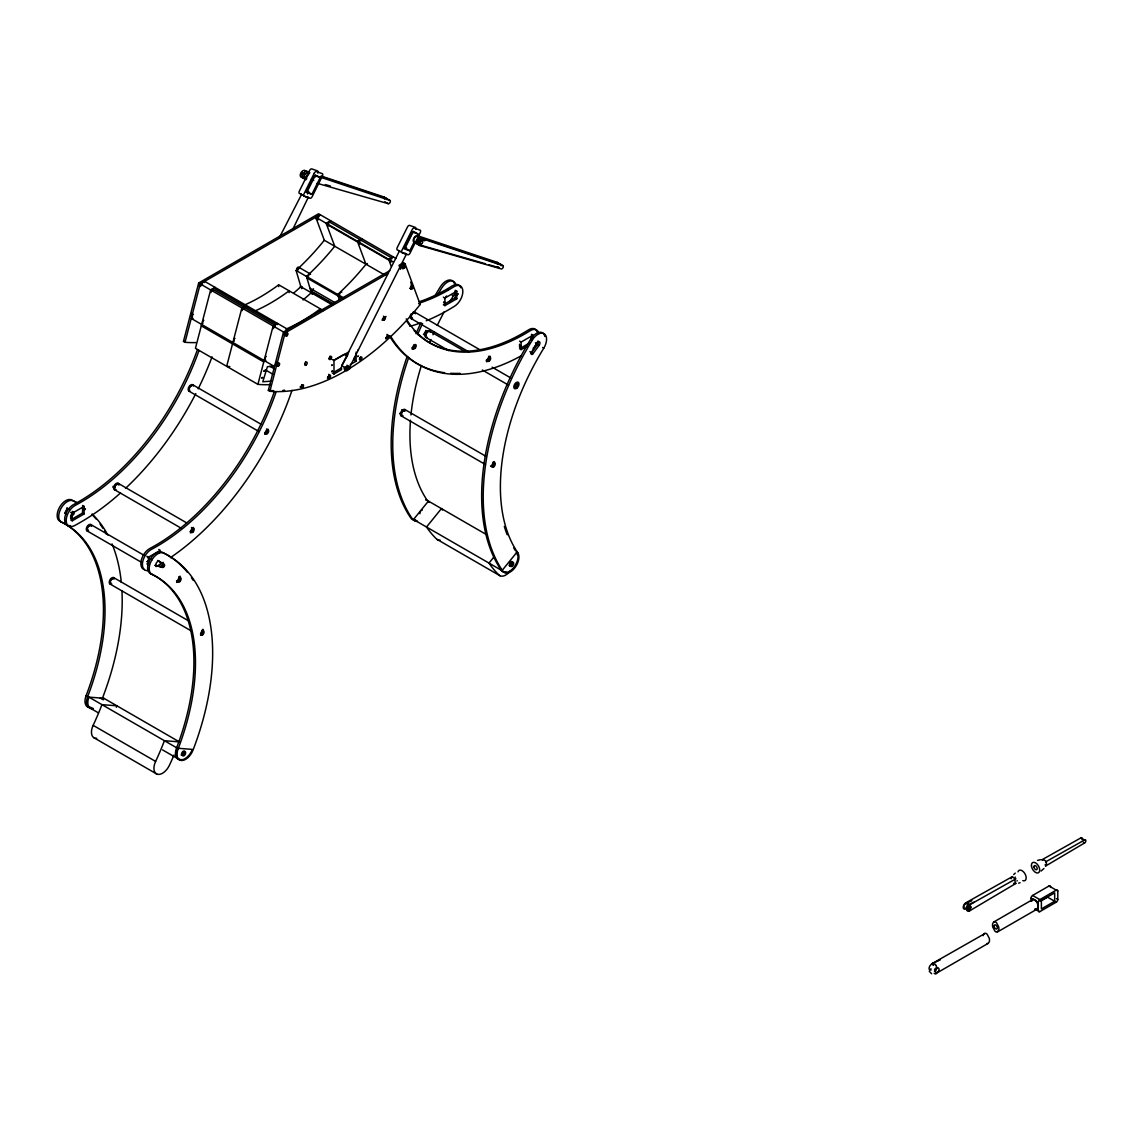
<?xml version="1.0" encoding="UTF-8"?>
<svg xmlns="http://www.w3.org/2000/svg" width="1143" height="1143" viewBox="0 0 1143 1143"><rect width="100%" height="100%" fill="white"/><g stroke="black" fill="none" stroke-linecap="round" stroke-linejoin="round"><path stroke-width="1.5" d="M357.702 350.315L358.345 349.801M345.8 366.946C348.258 365.731 344.872 370.789 345.457 367.432M1042.659 860.136L1041.945 859.793L1080.907 837.876L1084.55 839.976A1.843 1.057 -60 0 1 1085.85 840.734A1.843 1.057 -60 0 1 1084.55 842.991L1045.588 866.051L1045.231 864.465M965.249 909.085A3.686 2.129 -60 0 1 963.263 906.928A3.686 2.129 -60 0 1 965.878 902.784L1012.298 876.667C1017.356 880.524 1013.498 878.181 1015.67 883.353M195.796 342.586A212.598 122.744 -60 0 1 185.023 342.286L183.466 341.386L198.668 283.007L318.583 213.77L396.007 258.475M185.023 342.286L200.225 283.907L320.154 214.67M204.34 282.535L204.64 281.364L287.95 329.455L287.636 330.641M245.988 306.581L246.302 305.41L241.873 307.953L226.671 366.331A212.598 122.744 -60 0 0 229.814 366.56M257.918 384.362L273.12 325.998L277.535 323.44L277.22 324.626L214.755 288.55L215.055 287.379L210.641 289.922L195.439 348.301L257.918 384.362A212.598 122.744 -60 0 0 270.734 384.591M399.036 265.319L403.45 262.761L405.008 263.676L420.21 304.481A212.598 122.744 -60 0 1 269.891 391.277L268.319 390.377L283.521 331.999L389.777 270.662M269.891 391.277L285.093 332.913L388.249 273.348M286.336 335.613L287.207 332.299M1045.588 866.051C1048.017 863.379 1045.545 859.007 1042.002 859.779M1011.055 878.767L1012.284 876.695M83.768 508.892L82.896 509.392L83.768 508.235M456.414 293.794L455.557 294.194L456.443 293.065M968.707 906.813L968.692 908.199L967.821 906.942M279.478 237.387L301.623 194.353M315.525 174.836L307.21 191.595L311.896 194.296L320.211 177.551L316.697 175.522M307.438 193.996L308.724 191.41M292.737 229.429L308.324 197.225M405.179 253.16L406.465 254.032L348.815 368.918A2.572 1.486 -60 0 1 346.243 370.718A2.572 1.486 -60 0 1 345.972 367.917L341.671 365.76L399.493 250.86M405.965 249.203L406.608 247.917M409.766 250.803L405.079 248.102L413.409 231.357L418.095 234.058L412.409 232.058L404.093 248.803L409.766 250.803L414.309 241.673M415.795 241.559L410.008 253.203A2.215 1.272 -60 0 1 407.808 254.746L402.136 252.746A2.215 1.272 -60 0 1 401.893 250.346L412.166 229.657A2.215 1.272 -60 0 1 414.366 228.114L420.053 230.114A2.215 1.272 -60 0 1 420.281 232.515L417.709 237.687M342.086 365.346L345.586 358.916M159.134 552.655L159.977 552.226M345.943 358.273L347.701 355.073M532.967 353.73A1.657 0.957 -60 0 1 531.466 352.53L536.596 343.443A2.757 1.6 -60 0 1 539.496 341.886A2.757 1.6 -60 0 1 539.082 345.429L532.967 353.73L531.409 352.83A1.657 0.957 -60 0 1 530.923 353.316M444.541 298.737L446.584 295.966M531.409 352.83L537.524 344.529A2.757 1.6 -60 0 0 538.11 341.157M345.372 367.575L344.7 368.003M308.581 197.525L307.881 197.425A11.316 1 26.4 0 1 305.495 196.582L300.966 194.381M501.991 570.6L516.936 552.183A12.144 7.015 -60 0 1 513.707 567.571A12.144 7.015 -60 0 1 501.991 570.6L413.495 519.508L428.425 501.091L486.418 534.567M494.319 556.512L488.975 563.099A212.598 122.744 -60 0 0 498.919 574.986A12.144 7.015 -60 0 0 510.249 571.057M313.511 288.793L310.939 291.565L333.242 304.438M1043.945 868.509L1041.116 871.023M1013.684 874.581L1015.27 873.109M935.988 973.479L936.346 973.25A6.072 3.5 60 0 0 937.031 972.25A2.572 1.486 -60 0 1 935.203 971.207A2.572 1.486 -60 0 1 937.031 968.05A6.072 3.5 60 0 0 936.36 966.264L935.988 965.606M971.336 907.285L968.435 909.314A2.829 1.643 -60 0 1 966.221 908.299A2.829 1.643 -60 0 1 968.435 904.713L974.236 902.084M1015.941 878.781L969.521 904.885A3.686 2.129 -60 0 0 966.878 909.414A3.686 2.129 -60 0 0 969.521 910.9L1015.941 883.41L1013.584 883.325M330.57 220.685L326.141 223.242L334.728 246.259A181.866 104.999 -60 0 1 306.481 276.449L311.282 292.722A206.154 119.029 -60 0 1 303.066 299.937M361.802 238.716L357.388 241.273L365.96 264.304A181.866 104.999 -60 0 1 337.728 294.48L339.171 299.38M393.035 256.761L388.62 259.304L391.277 266.419M400.593 266.219L405.008 263.676M333.813 360.274L342.671 355.159M332.427 359.574L333.985 360.474L348.744 351.958M70.68 512.335L72.252 513.236L84.111 506.378L84.111 513.95L72.252 520.808L70.68 519.908M443.37 297.166L444.927 298.066L456.8 291.208L456.8 298.794L444.927 305.638L443.37 304.738L455.228 297.88L456.8 298.794M72.166 519.051L82.553 513.05L84.111 513.95M333.899 372.247L341.271 367.989M332.427 373.089L333.985 373.99L341.357 369.732M350.215 364.631L356.116 361.217L356.116 352.073M146.89 556.327L148.447 557.227L160.32 550.369L158.748 549.469M519.565 341.157L521.122 342.057L532.995 335.213L532.995 338.242M521.051 347.872L529.952 342.743M519.565 348.729L521.122 349.629L527.052 346.215M1031.072 901.313L1031.072 898.155A2.215 1.272 -60 0 1 1032.629 895.455L1049.031 885.982L1057.789 891.04L1057.789 899.455A2.215 1.272 -60 0 1 1056.232 902.17L1039.83 911.628L1035.258 908.985M993.953 921.901L994.824 921.815A3.543 2.043 60 0 1 996.582 922.83L998.682 926.887A7.501 4.329 60 0 1 998.682 930.431L996.582 932.074A3.543 2.043 60 0 1 994.824 931.059L992.724 926.987A7.501 4.329 60 0 1 992.738 923.458L993.681 922.044L1032.758 899.484M1039.83 911.628A2.215 1.272 -60 0 1 1038.273 910.728L1038.273 902.313A2.215 1.272 -60 0 1 1039.83 899.612L1056.232 890.14A2.215 1.272 -60 0 1 1057.789 891.04M932.116 963.606L985.409 933.26A3.543 2.043 60 0 1 987.166 934.274L989.266 938.332A7.501 4.329 60 0 1 989.266 941.875L988.309 943.289L936.174 973.379M1040.101 901.37L1047.474 897.112L1054.675 901.27L1054.675 892.84L1041.387 900.513L1041.387 908.928L1054.675 901.27M997.453 931.974L1036.587 909.399M1045.588 861.893L1084.55 839.976M984.537 933.345L983.323 934.903A7.501 4.329 60 0 0 983.151 935.688M937.703 961.034L931.845 964.006L933.617 965.035A3.5 2.015 -60 0 0 933.245 965.235M938.203 960.792L939.689 960.077M965.264 908.342A2.829 1.643 -60 0 1 963.92 906.442A2.829 1.643 -60 0 1 966.092 903.37L971.893 900.727M988.038 943.418L987.166 943.518A3.543 2.043 60 0 1 986.88 943.446M1018.627 883.153L1020.085 882.739M1037.544 860.393L1040.444 859.707M341.686 365.689L341.914 365.689A3.5 2.015 -60 0 0 341.7 369.018M406.479 254.003L405.765 253.932A11.316 1 26.4 0 1 403.365 253.089L398.793 250.831M532.024 338.314L532.652 337.056M274.177 366.146L267.405 366.703L262.79 381.791L271.262 381.105M93.283 708.76A12.144 7.015 -60 0 1 88.925 697.13L103.87 698.287L180.165 742.35M179.365 741.878L164.421 740.707A188.295 108.714 -60 0 1 155.619 761.409A12.144 7.015 -60 0 0 157.405 774.254A12.144 7.015 -60 0 0 169.421 765.253A212.598 122.744 -60 0 0 173.993 755.066M177.436 748.222L192.381 749.394A12.144 7.015 -60 0 1 180.665 759.881A12.144 7.015 -60 0 1 177.436 748.222L88.925 697.13M162.792 567.442L155.119 565.314L162.792 567.442A1.657 0.957 -60 0 0 164.292 564.513L158.005 560.656M934.474 969.907L935.545 968.064M309.424 172.136L304.438 170.478A3.686 2.129 -60 0 0 300.766 173.122A3.686 2.129 -60 0 0 301.266 177.065L304.652 178.037M325.355 184.58L330.441 186.038M317.154 183.294L388.263 203.683A1.843 1.057 -60 0 0 390.077 202.354A1.843 1.057 -60 0 0 389.849 200.382L384.119 197.067L321.04 176.008M414.237 242.302L419.967 245.602L501.234 268.905A1.843 1.057 -60 0 0 503.063 267.576A1.843 1.057 -60 0 0 502.82 265.605L497.091 262.304L417.409 235.701A3.686 2.129 -60 0 0 413.737 238.344A3.686 2.129 -60 0 0 414.237 242.302L417.624 243.273M485.604 263.819L417.895 244.402A3.686 2.129 -60 0 1 417.381 240.459A3.686 2.129 -60 0 1 421.067 237.801L500.734 264.404A1.843 1.057 -60 0 1 501.191 265.748M488.99 264.79L499.148 267.705M309.839 172.779L306.524 171.679A3.686 2.129 -60 0 0 302.852 174.322A3.686 2.129 -60 0 0 303.352 178.279M321.469 176.665L386.205 198.268A1.843 1.057 -60 0 1 386.691 199.453M320.126 177.108L389.849 200.382M417.409 235.701L423.139 239.001L502.82 265.605M320.211 177.551L314.539 175.551L306.21 192.295L311.896 194.296M301.338 194.153L299.566 193.538A2.215 1.272 -60 0 1 299.337 191.138L309.61 170.45A2.215 1.272 -60 0 1 311.81 168.907L317.483 170.907A2.215 1.272 -60 0 1 317.811 173.122M399.579 250.788L397.45 250.046A2.215 1.272 -60 0 1 397.207 247.645L407.494 226.957A2.215 1.272 -60 0 1 409.68 225.414L415.366 227.414A2.215 1.272 -60 0 1 415.823 229.243M931.645 973.779L929.273 971.293M417.209 236.53L419.552 237.873A2.829 1.643 -60 0 0 416.581 239.859A2.829 1.643 -60 0 0 417.124 242.93L414.78 241.573A2.829 1.643 -60 0 1 414.237 238.501A2.829 1.643 -60 0 1 417.209 236.53L424.839 240.644M348.644 368.417L349.372 368.932M384.848 201.711L385.748 202.225M386.891 202.882L388.263 203.683M497.791 266.905L498.919 267.576M304.438 170.478L309.253 173.25M313.925 176.608L314.954 177.208M423.524 239.887L424.696 240.559M313.768 180.451L311.425 179.108A1.729 1 -60 0 0 312.168 178.88M301.266 177.065L305.853 179.722M456.8 291.208L455.228 290.308L455.228 297.88M531.438 334.299L532.995 335.213M328.913 221.642L391.377 257.718M535.424 342.771L536.596 343.443M452.157 295.265L453.328 295.951A188.295 108.714 -60 0 0 449.928 301.623M537.524 344.529L539.082 345.429M542.611 347.501L543.782 348.172A188.295 108.714 -60 0 0 517.808 552.769A12.144 7.015 -60 0 1 514.593 568.142A12.144 7.015 -60 0 1 502.877 571.2A212.598 122.744 -60 0 1 532.209 340.214A12.144 7.015 -60 0 1 544.339 333.842A12.144 7.015 -60 0 1 543.782 348.172M393.078 261.89L315.739 217.227L324.312 240.259L385.234 275.292M326.455 224.057L388.934 260.133M529.909 351.63L531.466 352.53M418.652 303.581L420.21 304.481M414.623 312.082L480.117 349.887M410.951 318.454L468.83 351.873M429.282 330.898L464.672 351.33M492.133 367.174L510.65 377.876M425.61 337.271L448.742 350.63M482.332 370.018L508.521 385.134M324.312 240.259A181.866 104.999 -60 0 1 296.066 270.434L343.672 297.909M306.924 277.92L342.614 298.537M309.939 288.179L335.228 302.781M311.339 291.122L333.642 304.009M296.066 270.434L300.866 286.722L332.099 304.752M323.34 310.567L278.721 284.807L278.721 286.622M344.143 354.301L347.115 356.03M356.116 361.217L354.559 360.316L354.559 357.402M212.298 288.965L274.777 325.041M346.8 367.203L347.086 367.374A3.5 2.015 -60 0 1 344.629 370.075M198.668 283.007L285.093 332.913M404.879 409.537L486.118 456.428M401.15 415.866L485.446 464.544M274.534 366.532L191.238 318.44A186.78 107.842 -60 0 0 193.01 318.654M201.282 325.855L263.762 361.931M269.862 366.274L274.32 368.846M265.276 369.818L272.706 374.118M1083.407 842.334L1084.55 842.991M428.154 502.291A12.144 7.015 -60 0 0 427.353 500.534L425.782 499.634A12.144 7.015 -60 0 1 425.982 499.934M517.808 552.769L516.25 551.869A12.144 7.015 -60 0 1 517.308 554.926M192.624 384.734L261.175 424.31M188.938 391.12L259.018 431.568M436.969 539.353L500.034 575.772M1056.446 898.684L1057.789 899.455M1054.889 901.384L1056.232 902.17M1032.629 895.455L1039.83 899.612M1031.072 898.155L1038.273 902.313M965.878 902.784L969.521 904.885M966.092 903.37L968.435 904.713M966.792 909.314L969.521 910.9M118.1 483.275L186.638 522.851M114.414 489.647L181.437 528.352M82.553 505.477L84.111 506.378M66.837 508.078A2.757 1.6 -60 0 1 67.151 508.206L68.709 509.106A2.757 1.6 -60 0 0 65.808 510.892A2.757 1.6 -60 0 0 66.208 513.979L64.651 513.078M72.266 511.378L73.824 512.278A1.657 0.957 -60 0 1 72.338 515.207L71.452 514.707M157.605 560.441L164.292 564.513M90.726 524.508L144.375 555.484M147.447 557.255L152.048 559.913M159.706 564.342L162.777 566.099M146.89 563.899L148.447 564.799L148.447 557.227M87.111 530.923L140.76 561.899M61.522 522.151A12.144 7.015 -60 0 1 60.95 508.478A12.144 7.015 -60 0 1 73.081 500.805A212.598 122.744 -60 0 1 77.867 503.306A212.598 122.744 -60 0 0 71.523 499.905A12.144 7.015 -60 0 0 59.393 507.563A12.144 7.015 -60 0 0 59.95 521.251L61.522 522.151A188.295 108.714 -60 0 1 87.668 696.616A12.144 7.015 -60 0 0 92.826 708.089M187.538 572.429A212.598 122.744 -60 0 0 161.992 552.14A12.144 7.015 -60 0 0 149.847 559.799A12.144 7.015 -60 0 0 150.419 573.486L151.976 574.386A188.295 108.714 -60 0 1 178.122 748.851A12.144 7.015 -60 0 0 181.351 760.509A12.144 7.015 -60 0 0 193.067 750.008A212.598 122.744 -60 0 0 163.549 553.041A12.144 7.015 -60 0 0 151.419 560.699A12.144 7.015 -60 0 0 151.976 574.386M113.671 577.615L188.781 620.978M110.057 584.03L191.295 630.936M59.95 521.251A188.295 108.714 -60 0 1 86.096 695.716L87.668 696.616M150.419 573.486A188.295 108.714 -60 0 1 176.565 747.951L178.122 748.851M90.797 708.46L98.427 712.875M162.52 749.879L179.308 759.566M116.315 707.274A212.598 122.744 -60 0 0 116.886 705.803L101.941 704.645A188.295 108.714 -60 0 1 93.14 725.348L155.619 761.409M93.697 737.606L156.762 774.025M67.151 508.206L69.709 509.792M403.45 262.761L405.251 267.591M410.651 282.078L412.809 287.893M399.336 266.148L400.507 269.291M1050.588 887.411L1050.588 886.882A2.215 1.272 -60 0 0 1049.031 885.982M531.438 335.813L531.438 340.371M521.122 342.057L521.122 349.629M519.565 344.186L519.565 347.215M444.927 298.066L444.927 305.638M333.985 360.474L333.985 373.99M320.369 308.853L320.369 310.667M289.122 290.808L289.122 292.637M82.553 506.992L82.553 513.05M72.252 513.236L72.252 520.808M70.68 515.364L70.68 518.393M305.967 178.837A3.686 2.129 -60 0 1 309.124 173.807M305.195 178.308A2.829 1.643 -60 0 1 304.652 175.236A2.829 1.643 -60 0 1 307.624 173.25M313.268 176.593A1.729 1 -60 0 1 312.611 178.465M306.653 178.837A2.829 1.643 -60 0 1 308.024 175.179M304.595 176.908A1.843 1.057 -60 0 1 304.352 175.493M304.552 176.622A1.843 1.057 -60 0 1 304.024 176.579M304.038 174.35A1.843 1.057 -60 0 1 304.609 173.679M384.119 197.067A1.843 1.057 -60 0 1 384.419 198.896M301.595 174.965A1.843 1.057 -60 0 1 301.552 174.236M301.952 173.15A1.843 1.057 -60 0 1 302.524 172.479M497.091 262.304A1.843 1.057 -60 0 1 497.405 264.119M417.752 242.216A1.843 1.057 -60 0 1 417.724 240.473A1.843 1.057 -60 0 1 419.152 239.073M420.724 240.616A1.843 1.057 -60 0 1 419.995 242.13M418.181 242.173A1.843 1.057 -60 0 1 418.152 241.73M418.495 240.63A1.843 1.057 -60 0 1 418.895 240.044M419.81 239.444A1.843 1.057 -60 0 1 420.238 239.444M419.967 245.602A3.686 2.129 -60 0 1 419.467 241.659A3.686 2.129 -60 0 1 423.139 239.001M359.531 358.888A1.743 1.014 -60 0 0 361.045 359.759A1.743 1.014 -60 0 0 361.602 357.045A1.743 1.014 -60 0 0 359.531 358.888A1.743 1.014 -60 0 0 360.374 357.216M389.02 335.799A212.598 122.744 -60 0 1 385.748 338.842M330.398 377.133A212.598 122.744 -60 0 1 327.512 378.476M282.792 390.506A212.598 122.744 -60 0 0 284.65 390.363A1.929 1.114 -60 0 1 284.107 390.334M273.648 390.692A212.598 122.744 -60 0 1 268.319 390.377M412.437 286.907A186.78 107.842 -60 0 1 410.666 289.179M386.063 316.44A186.78 107.842 -60 0 1 382.105 320.211M286.322 332.599A1.743 1.014 -60 0 1 285.121 335.099M283.907 334.628A1.743 1.014 -60 0 1 284.436 332.884A1.743 1.014 -60 0 1 285.807 332.084M278.035 362.888A1.743 1.014 -60 0 1 276.906 365.088A1.743 1.014 -60 0 1 275.563 364.574A1.743 1.014 -60 0 1 276.692 362.374M402.879 264.905A1.743 1.014 -60 0 1 402.907 266.405A1.743 1.014 -60 0 1 401.736 267.762M400.621 267.119A1.743 1.014 -60 0 1 401.207 265.419A1.743 1.014 -60 0 1 402.522 264.69M410.966 285.164A1.743 1.014 -60 0 1 411.251 286.822A1.743 1.014 -60 0 1 409.723 288.307M383.462 316.168A1.743 1.014 -60 0 1 383.677 317.711A1.743 1.014 -60 0 1 382.362 319.211M386.906 334.428A1.743 1.014 -60 0 1 387.334 336.042A1.743 1.014 -60 0 1 385.777 337.614M328.784 374.304A1.743 1.014 -60 0 1 328.855 375.947A1.743 1.014 -60 0 1 327.484 377.319M330.041 356.044A1.743 1.014 -60 0 1 328.641 358.645M301.981 384.662A1.743 1.014 -60 0 1 301.338 386.291A1.743 1.014 -60 0 1 300.066 386.963M305.581 361.745A1.743 1.014 -60 0 1 304.609 364.103M265.905 360.731A186.78 107.842 -60 0 1 264.119 360.531M273.506 328.627A1.743 1.014 -60 0 1 274.034 326.869A1.743 1.014 -60 0 1 275.392 326.069M265.505 359.231A1.743 1.014 -60 0 1 265.219 357.902A1.743 1.014 -60 0 1 266.276 356.359M391.435 261.704A1.743 1.014 -60 0 1 390.349 261.576A1.743 1.014 -60 0 1 390.406 260.09M390.763 259.461A1.743 1.014 -60 0 1 392.12 258.689M320.14 309.01A181.866 104.999 -60 0 1 285.807 329.198M242.259 310.582A1.743 1.014 -60 0 1 242.787 308.839A1.743 1.014 -60 0 1 244.159 308.038M234.272 341.2A1.743 1.014 -60 0 1 233.986 339.871A1.743 1.014 -60 0 1 235.029 338.328M339.7 294.351A1.743 1.014 -60 0 1 340.471 292.594A1.743 1.014 -60 0 1 341.814 292.122M359.859 243.802A1.743 1.014 -60 0 1 359.073 242.287A1.743 1.014 -60 0 1 360.874 240.644M367.503 264.047A1.743 1.014 -60 0 1 367.303 263.519M288.908 290.979A181.866 104.999 -60 0 1 254.56 311.153M278.492 284.964A181.866 104.999 -60 0 1 244.159 305.152M300.866 286.722A206.154 119.029 -60 0 1 294.022 292.751M200.611 286.536A1.743 1.014 -60 0 1 201.197 284.721A1.743 1.014 -60 0 1 202.611 284.021M192.624 317.154A1.743 1.014 -60 0 1 192.338 315.825A1.743 1.014 -60 0 1 193.381 314.282M301.695 288.636A1.743 1.014 -60 0 1 302.366 286.979M298.066 270.034A1.743 1.014 -60 0 1 298.923 268.434A1.743 1.014 -60 0 1 300.166 268.076L310.582 274.091A1.743 1.014 -60 0 0 309.339 274.449A1.743 1.014 -60 0 0 308.481 276.049M318.326 219.727A1.743 1.014 -60 0 1 317.597 217.842M317.868 217.384A1.743 1.014 -60 0 1 319.226 216.598M211.026 292.551A1.743 1.014 -60 0 1 211.555 290.793A1.743 1.014 -60 0 1 212.912 290.008M203.04 323.169A1.743 1.014 -60 0 1 202.754 321.84A1.743 1.014 -60 0 1 203.797 320.297M312.125 294.38A1.743 1.014 -60 0 1 312.782 292.994M328.741 225.728A1.743 1.014 -60 0 1 327.998 223.857M328.284 223.399A1.743 1.014 -60 0 1 329.641 222.614M185.223 341.528A212.598 122.744 -60 0 1 183.466 341.386M199.053 285.636A1.743 1.014 -60 0 1 199.582 283.878A1.743 1.014 -60 0 1 200.939 283.093M191.067 316.254A1.743 1.014 -60 0 1 190.767 314.925A1.743 1.014 -60 0 1 191.824 313.382M316.654 218.856A1.743 1.014 -60 0 1 316.025 216.941M316.311 216.484A1.743 1.014 -60 0 1 317.768 215.727M296.623 268.662A1.743 1.014 -60 0 1 296.951 268.034M297.723 267.262A1.743 1.014 -60 0 1 298.509 267.133M300.152 287.464A1.743 1.014 -60 0 1 300.809 286.079M345.8 367.86A2.557 1.929 -57.8 0 1 348.672 366.231A2.557 1.929 -57.8 0 1 349.472 369.132M347.329 354.859A2.2 1.6 -58.3 0 1 347.858 354.187M346.901 365.289A2.572 1.486 -60 0 1 347.458 368.132A2.572 1.486 -60 0 1 344.657 369.803M344.3 369.289A2.572 1.486 -60 0 1 344.443 367.56M1080.907 837.876A1.843 1.057 -60 0 1 1082.05 838.005A1.843 1.057 -60 0 1 1081.992 839.576M1018.013 871.838A5.886 3.4 60 0 1 1022.542 871.009A5.886 3.4 60 0 1 1026.185 877.738A5.886 3.4 60 0 1 1022.785 880.639M1015.141 877.11A2.315 1.343 60 0 1 1015.441 877.224M1017.17 880.624A2.315 1.343 60 0 1 1016.97 881.024M1033.101 899.312A3.743 2.172 60 0 1 1036.23 901.113A6.429 3.715 60 0 1 1036.115 909.357M1031.729 901.298A6.429 3.715 60 0 1 1033.215 899.541M1036.23 909.585A3.743 2.172 60 0 1 1034.672 909.271M936.146 965.478A4.172 2.4 60 0 0 931.616 964.178A3.5 2.015 -60 0 0 929.288 967.221A3.5 2.015 -60 0 0 929.83 970.036M930.959 970.136A3.5 2.015 -60 0 1 930.959 968.664M939.746 959.706A2.2 1.586 -77.5 0 1 940.16 959.849M936.146 973.793A4.172 2.4 60 0 1 934.145 973.365M936.746 967.535A2.572 1.486 -60 0 1 934.445 971.264M937.789 967.807A2.515 1.872 -81.9 0 1 938.46 968.05A2.543 1.815 -56.6 0 1 938.489 971.064M938.817 971.221A2.515 1.443 -47.7 0 1 937.317 972.479M193.438 527.452A3.686 2.129 -60 0 1 190.338 532.809M191.41 527.637A2.115 1.229 -60 0 1 192.281 529.423A2.115 1.229 -60 0 1 190.267 531.481M116.072 489.575A3.686 2.129 -60 0 1 113.657 487.747A2.386 1.386 -60 0 1 113.271 487.447M113.657 487.747A3.686 2.129 -60 0 1 116.443 483.36A3.686 2.129 -60 0 1 118.858 485.175M114.857 487.875A2.115 1.229 -60 0 1 115.2 485.861A2.115 1.229 -60 0 1 116.772 484.546M268.005 429.096A3.686 2.129 -60 0 1 264.69 434.326M266.476 429.182A2.115 1.229 -60 0 1 266.59 431.425A2.115 1.229 -60 0 1 264.619 432.94M190.238 391.177A3.686 2.129 -60 0 1 188.195 389.134A3.686 2.129 -60 0 1 190.724 384.962A3.686 2.129 -60 0 1 193.367 386.005M189.467 389.52A2.115 1.229 -60 0 1 189.624 387.52A2.115 1.229 -60 0 1 191.21 386.02M199.025 350.444A188.295 108.714 -60 0 1 75.152 505.435A12.144 7.015 -60 0 0 66.208 520.094A12.144 7.015 -60 0 0 74.452 525.651A212.598 122.744 -60 0 0 120.529 492.947M212.069 356.816A212.598 122.744 -60 0 1 198.196 388.834M195.796 393.606A212.598 122.744 -60 0 1 125.487 488.404M114.843 488.347A2.386 1.386 -60 0 1 115.257 485.461A2.386 1.386 -60 0 1 117.572 484.475M189.467 389.92A2.386 1.386 -60 0 1 189.595 387.234A2.386 1.386 -60 0 1 191.853 385.791M197.468 349.529A188.295 108.714 -60 0 1 73.581 504.534A12.144 7.015 -60 0 0 64.78 517.75A12.144 7.015 -60 0 0 70.537 525.623M113.028 486.875A2.386 1.386 -60 0 1 113.014 486.361M144.447 569.585A12.144 7.015 -60 0 1 141.303 560.113A12.144 7.015 -60 0 1 149.776 548.526A188.295 108.714 -60 0 0 274.306 391.72M192.095 527.48A2.386 1.386 -60 0 1 192.31 529.809A2.386 1.386 -60 0 1 190.267 531.738M266.919 429.254A2.386 1.386 -60 0 1 266.619 431.711A2.386 1.386 -60 0 1 264.647 433.197M149.09 570.314A12.144 7.015 -60 0 1 142.475 563.142A12.144 7.015 -60 0 1 151.347 549.426A188.295 108.714 -60 0 0 275.863 392.62M292.022 390.277A212.598 122.744 -60 0 1 170.407 557.67M163.306 562.327A212.598 122.744 -60 0 1 156.248 566.557M202.94 629.236A3.686 2.129 -60 0 1 203.025 632.336A3.686 2.129 -60 0 1 200.625 635.237M201.882 630.35A2.115 1.229 -60 0 1 202.097 632.193A2.115 1.229 -60 0 1 200.582 633.979M111.714 583.916A3.686 2.129 -60 0 1 109.257 582.373A3.686 2.129 -60 0 1 111.643 577.958A3.686 2.129 -60 0 1 114.429 578.872M110.614 582.501A2.115 1.229 -60 0 1 110.828 580.173A2.115 1.229 -60 0 1 112.743 578.915M179.994 576.129A3.686 2.129 -60 0 1 179.751 579.944A3.686 2.129 -60 0 1 176.608 582.401M178.865 577.201A2.115 1.229 -60 0 1 178.779 579.815A2.115 1.229 -60 0 1 176.579 580.715M88.582 530.895A3.686 2.129 -60 0 1 86.325 528.909A3.686 2.129 -60 0 1 89.125 524.608A3.686 2.129 -60 0 1 91.511 526.38M87.525 529.152A2.115 1.229 -60 0 1 87.997 526.88A2.115 1.229 -60 0 1 89.797 525.809M100.598 697.944A12.144 7.015 -60 0 1 100.355 698.487M90.854 707.274A12.144 7.015 -60 0 1 86.096 695.716M101.913 699.387A12.144 7.015 -60 0 0 102.599 697.787A212.598 122.744 -60 0 0 121.93 590.602M91.811 514.336A212.598 122.744 -60 0 1 96.055 518.979M100.041 524.094A212.598 122.744 -60 0 1 102.827 528.237M104.613 531.166A212.598 122.744 -60 0 1 106.299 534.195M92.269 514.136A212.598 122.744 -60 0 1 107.856 535.095M112.014 543.897A212.598 122.744 -60 0 1 121.301 582.387M88.082 529.895A2.386 1.386 -60 0 1 87.625 527.209A2.386 1.386 -60 0 1 90.226 525.723M72.581 511.964A1.657 0.957 -60 0 1 71.48 514.136M110.671 582.901A2.386 1.386 -60 0 1 110.785 579.944A2.386 1.386 -60 0 1 113.271 578.929M181.323 759.509A12.144 7.015 -60 0 1 176.565 747.951M191.452 577.686A212.598 122.744 -60 0 1 193.296 580.458M178.908 576.915A2.386 1.386 -60 0 1 179.065 579.644A2.386 1.386 -60 0 1 176.622 581.115M184.052 751.565A2.386 1.386 -60 0 1 183.18 754.166A2.386 1.386 -60 0 1 181.18 754.966M156.677 566.214A2.757 1.6 -60 0 1 156.277 563.128A2.757 1.6 -60 0 1 159.177 561.342M162.735 563.613A1.657 0.957 -60 0 1 161.234 566.542M202.254 630.365A2.386 1.386 -60 0 1 202.168 632.45A2.386 1.386 -60 0 1 200.568 634.208M96.755 738.321A12.144 7.015 -60 0 1 93.14 725.348M103.87 698.287A12.144 7.015 -60 0 1 103.184 699.887M419.367 303.109A188.295 108.714 -60 0 0 453.9 286.764A12.144 7.015 -60 0 1 462.829 291.122A12.144 7.015 -60 0 1 454.585 306.181A212.598 122.744 -60 0 1 426.239 320.783M419.767 323.226A212.598 122.744 -60 0 1 409.766 326.355M412.009 317.454A2.386 1.386 -60 0 1 411.423 314.897A2.386 1.386 -60 0 1 413.98 313.196M460.843 287.75A12.144 7.015 -60 0 0 452.328 285.864A188.295 108.714 -60 0 1 419.238 301.738M415.495 344.586A3.686 2.129 -60 0 1 412.166 349.187M414.352 344.657A2.115 1.229 -60 0 1 413.752 346.8A2.115 1.229 -60 0 1 412.08 347.801M414.109 330.556A188.295 108.714 -60 0 0 528.537 329.856A12.144 7.015 -60 0 1 537.039 331.741M409.451 325.026A188.295 108.714 -60 0 1 406.622 321.054M459.972 373.347A212.598 122.744 -60 0 1 450.628 373.275M444.584 372.704A212.598 122.744 -60 0 1 389.677 336.313M488.618 356.287A2.386 1.386 -60 0 1 488.675 358.945A2.386 1.386 -60 0 1 486.361 360.488M414.552 344.557A2.386 1.386 -60 0 1 413.895 346.858A2.386 1.386 -60 0 1 412.123 348.058M406.208 318.811A188.295 108.714 -60 0 0 530.095 330.756A12.144 7.015 -60 0 1 538.824 333.427M537.81 341.3A12.144 7.015 -60 0 1 533.138 348.329M520.979 355.93A212.598 122.744 -60 0 1 390.62 336.171M489.918 356.073A3.686 2.129 -60 0 1 489.133 359.645A3.686 2.129 -60 0 1 486.346 361.717M488.618 356.63A2.115 1.229 -60 0 1 488.404 359.102A2.115 1.229 -60 0 1 486.361 360.188M413.152 312.082A3.686 2.129 -60 0 1 415.395 313.768M412.594 318.368A3.686 2.129 -60 0 1 410.294 317.554A3.686 2.129 -60 0 1 411.223 313.753M411.38 316.682A2.115 1.229 -60 0 1 411.851 314.468A2.115 1.229 -60 0 1 413.595 313.339M427.239 337.271A3.686 2.129 -60 0 1 424.91 335.599A3.686 2.129 -60 0 1 427.296 331.256A3.686 2.129 -60 0 1 430.082 332.113M426.282 335.828A2.115 1.229 -60 0 1 426.253 333.913A2.115 1.229 -60 0 1 427.782 332.27M494.376 461.601A3.686 2.129 -60 0 1 492.061 466.944M493.133 462.315A2.115 1.229 -60 0 1 492.919 464.73A2.115 1.229 -60 0 1 490.918 465.887M402.979 415.738A3.686 2.129 -60 0 1 400.407 414.295A3.686 2.129 -60 0 1 402.807 409.823A3.686 2.129 -60 0 1 405.594 410.837M401.65 414.18A2.115 1.229 -60 0 1 402.222 411.694A2.115 1.229 -60 0 1 404.165 410.923M428.425 501.091A12.144 7.015 -60 0 1 429.111 502.463M417.495 521.379A12.144 7.015 -60 0 1 413.495 519.508M415.652 519.822A12.144 7.015 -60 0 1 410.851 518.065A212.598 122.744 -60 0 1 407.137 356.545M427.353 500.534A188.295 108.714 -60 0 1 410.48 420.238M410.951 414.952A188.295 108.714 -60 0 1 421.41 365.489M429.611 342.757A188.295 108.714 -60 0 1 430.94 339.542M432.983 334.785A188.295 108.714 -60 0 1 434.383 331.641M437.283 325.412A188.295 108.714 -60 0 1 444.213 311.782M416.824 520.794A12.144 7.015 -60 0 1 412.409 518.965A212.598 122.744 -60 0 1 408.708 357.445M455.957 285.15A12.144 7.015 -60 0 0 450.199 280.992A12.144 7.015 -60 0 0 441.741 287.979A212.598 122.744 -60 0 0 437.74 294.651M455.114 292.237A12.144 7.015 -60 0 1 453.328 295.951M416.009 333.685A212.598 122.744 -60 0 1 421.024 322.569M435.397 295.108A212.598 122.744 -60 0 1 440.184 287.079A12.144 7.015 -60 0 1 454.042 283.021M417.581 334.599A212.598 122.744 -60 0 1 422.581 323.469M425.767 330.356A2.386 1.386 -60 0 1 425.582 332.942A2.386 1.386 -60 0 1 423.439 334.428M425.796 335.199A2.386 1.386 -60 0 1 424.253 334.113A2.386 1.386 -60 0 1 425.853 331.27A2.386 1.386 -60 0 1 427.625 331.97M419.938 513.75A2.386 1.386 -60 0 1 420.453 511.335A2.386 1.386 -60 0 1 422.339 510.021M447.499 289.736A2.757 1.6 -60 0 1 448.656 289.479M400.107 413.78A2.386 1.386 -60 0 1 399.836 413.252M401.807 409.766A2.386 1.386 -60 0 1 402.293 409.68M401.764 414.766A2.386 1.386 -60 0 1 402.093 411.723A2.386 1.386 -60 0 1 404.522 410.951M515.393 550.597A188.295 108.714 -60 0 1 513.736 547.968M507.235 534.795A188.295 108.714 -60 0 1 504.32 526.409M506.106 572.043A12.144 7.015 -60 0 1 501.32 570.3A212.598 122.744 -60 0 1 530.638 339.314A12.144 7.015 -60 0 1 539.11 332.327A12.144 7.015 -60 0 1 544.854 336.471M516.536 383.491A2.386 1.386 -60 0 1 514.879 386.434M511.507 561.399A2.386 1.386 -60 0 1 511.693 564.113A2.386 1.386 -60 0 1 509.249 565.599M493.247 462.086A2.386 1.386 -60 0 1 493.162 464.772A2.386 1.386 -60 0 1 490.876 466.23M442.455 510.035A188.295 108.714 -60 0 1 441.441 508.606L426.496 527.023A212.598 122.744 -60 0 0 436.44 538.924A12.144 7.015 -60 0 0 440.069 540.096M331.641 371.604L332.356 370.975L331.641 371.604M70.952 517.708L71.923 516.922L70.952 517.65M84.382 509.964L85.268 509.078L84.382 509.964M147.147 561.713L148.133 560.913L147.147 561.642M261.876 377.99L262.604 377.39L261.876 377.947M443.627 302.552L444.584 301.723L443.627 302.495M457.057 294.794L457.986 293.937L457.057 294.794M519.822 346.543L520.822 345.8L519.836 346.415M263.962 371.146L264.705 370.603L263.976 371.046M331.641 365.474L332.384 364.888L331.656 365.417M357.673 356.559L358.416 355.973L357.688 356.502M314.296 173.15L304.009 193.839A2.215 1.272 -60 0 0 304.252 196.239L309.939 198.239A2.215 1.272 -60 0 0 312.125 196.696L322.412 176.008A2.215 1.272 -60 0 0 322.169 173.607L316.497 171.607A2.215 1.272 -60 0 0 314.296 173.15M422.781 239.458L422.496 239.287A1.729 1 -60 0 1 422.696 239.458M421.796 243.616A1.843 1.057 -60 0 0 422.496 240.73A1.843 1.057 -60 0 0 420.295 242.545A1.843 1.057 -60 0 0 421.796 243.616M287.007 335.771A1.743 1.014 -60 0 0 287.565 333.056A1.743 1.014 -60 0 0 285.493 334.899A1.743 1.014 -60 0 0 287.007 335.771M278.678 365.831A1.743 1.014 -60 0 0 279.235 363.117A1.743 1.014 -60 0 0 277.163 364.946A1.743 1.014 -60 0 0 278.678 365.831M403.736 268.376A1.743 1.014 -60 0 0 404.293 265.676A1.743 1.014 -60 0 0 402.222 267.505A1.743 1.014 -60 0 0 403.736 268.376M412.066 288.822A1.743 1.014 -60 0 0 412.623 286.107A1.743 1.014 -60 0 0 410.551 287.95A1.743 1.014 -60 0 0 412.066 288.822M384.477 319.783A1.743 1.014 -60 0 0 385.02 317.068A1.743 1.014 -60 0 0 382.962 318.897A1.743 1.014 -60 0 0 384.477 319.783M388.12 338.114A1.743 1.014 -60 0 0 388.663 335.399A1.743 1.014 -60 0 0 386.605 337.242A1.743 1.014 -60 0 0 388.12 338.114M329.698 377.847A1.743 1.014 -60 0 0 330.256 375.147A1.743 1.014 -60 0 0 328.184 376.976A1.743 1.014 -60 0 0 329.698 377.847M330.741 359.216A1.743 1.014 -60 0 0 331.299 356.502A1.743 1.014 -60 0 0 329.227 358.345A1.743 1.014 -60 0 0 330.741 359.216M302.624 387.463A1.743 1.014 -60 0 0 303.181 384.762A1.743 1.014 -60 0 0 301.109 386.591A1.743 1.014 -60 0 0 302.624 387.463M306.267 364.931A1.743 1.014 -60 0 0 306.824 362.217A1.743 1.014 -60 0 0 304.752 364.046A1.743 1.014 -60 0 0 306.267 364.931M1031.457 866.037A5.886 3.4 60 0 0 1038.187 872.909A5.886 3.4 60 0 0 1037.058 864.022A5.886 3.4 60 0 0 1031.457 866.037M1033.944 867.023A2.315 1.343 60 0 0 1036.601 869.723A2.315 1.343 60 0 0 1036.158 866.223A2.315 1.343 60 0 0 1033.944 867.023M969.178 908.799A1.843 1.057 -60 0 0 969.764 905.942A1.843 1.057 -60 0 0 967.578 907.871A1.843 1.057 -60 0 0 969.178 908.799M969.821 909.171A1.843 1.057 -60 0 0 970.407 906.313A1.843 1.057 -60 0 0 968.235 908.256A1.843 1.057 -60 0 0 969.821 909.171M994.081 926.301A2.315 1.343 60 0 0 996.739 929.002A2.315 1.343 60 0 0 996.296 925.516A2.315 1.343 60 0 0 994.081 926.301M192.896 532.095A2.386 1.386 -60 0 0 193.653 528.38A2.386 1.386 -60 0 0 190.824 530.895A2.386 1.386 -60 0 0 192.896 532.095M267.419 433.554A2.386 1.386 -60 0 0 268.176 429.854A2.386 1.386 -60 0 0 265.347 432.354A2.386 1.386 -60 0 0 267.419 433.554M179.822 581.587A2.386 1.386 -60 0 0 180.58 577.872A2.386 1.386 -60 0 0 177.751 580.373A2.386 1.386 -60 0 0 179.822 581.587M184.38 755.437A2.386 1.386 -60 0 0 185.152 751.723A2.386 1.386 -60 0 0 182.308 754.223A2.386 1.386 -60 0 0 184.38 755.437M202.768 634.694A2.386 1.386 -60 0 0 203.525 630.979A2.386 1.386 -60 0 0 200.697 633.493A2.386 1.386 -60 0 0 202.768 634.694M183.68 754.809A2.386 1.386 -60 0 0 184.452 751.108A2.386 1.386 -60 0 0 181.623 753.608A2.386 1.386 -60 0 0 183.68 754.809M489.418 360.888A2.386 1.386 -60 0 0 490.176 357.188A2.386 1.386 -60 0 0 487.347 359.702A2.386 1.386 -60 0 0 489.418 360.888M414.895 348.415A2.386 1.386 -60 0 0 415.652 344.7A2.386 1.386 -60 0 0 412.823 347.215A2.386 1.386 -60 0 0 414.895 348.415M517.007 388.034A3.686 2.129 -60 0 0 518.322 382.305A3.686 2.129 -60 0 0 513.921 386.005A3.686 2.129 -60 0 0 517.007 388.034M516.75 386.934A2.115 1.229 -60 0 0 517.508 383.634A2.115 1.229 -60 0 0 514.979 385.777A2.115 1.229 -60 0 0 516.75 386.934M511.407 565.614A2.386 1.386 -60 0 0 512.407 561.842A2.386 1.386 -60 0 0 509.521 564.099A2.386 1.386 -60 0 0 511.407 565.614M516.707 387.148A2.386 1.386 -60 0 0 517.693 383.391A2.386 1.386 -60 0 0 514.821 385.648A2.386 1.386 -60 0 0 516.707 387.148M512.293 566.185A2.386 1.386 -60 0 0 513.293 562.427A2.386 1.386 -60 0 0 510.407 564.685A2.386 1.386 -60 0 0 512.293 566.185M493.819 466.744A2.386 1.386 -60 0 0 494.819 462.986A2.386 1.386 -60 0 0 491.933 465.244A2.386 1.386 -60 0 0 493.819 466.744"/></g></svg>
